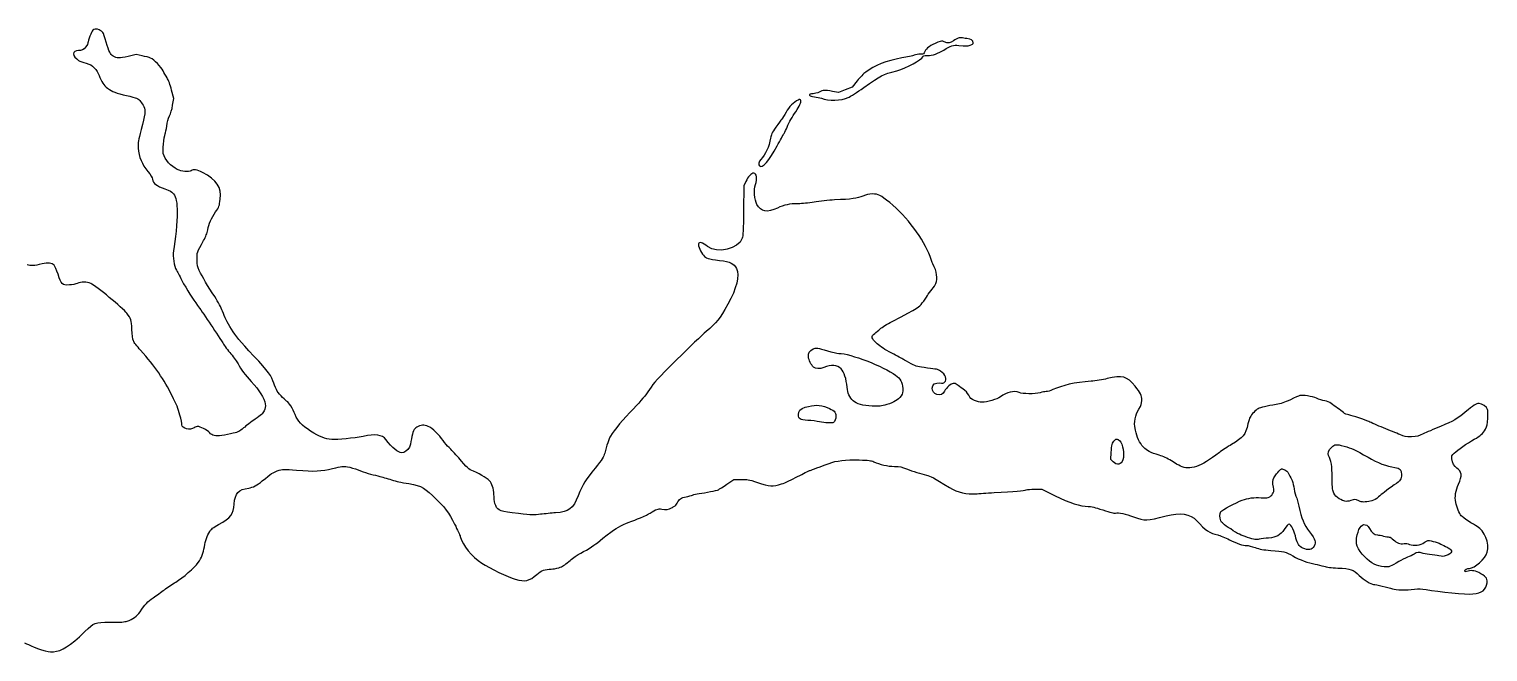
# Model space of a CAD drawing. Header units: millimetres. Extents: x -125 to 844, y -974 to -28.
# Drawn here: x 290 to 844, y -265 to -28 of the extents above; entities that cross this region are included whole.
import ezdxf

# ---------------------------------------------------------------- set-up
doc = ezdxf.new("R2010")
doc.units = ezdxf.units.MM
doc.layers.get('0').update_dxf_attribs({"linetype": 'CONTINUOUS'})

msp = doc.modelspace()

# ---------------------------------------------------------------- linework, layer by layer
for p, q in [((330.23, -37.76), (327.18, -38.47)), ((332.53, -38.21), (330.23, -37.76)), ((604.18, -47.76), (602.24, -50.16)), ((344.54, -54.48), (343.72, -51.25)), ((344.12, -57.04), (344.54, -54.48)), ((597.03, -52.18), (594.76, -51.75)), ((599.65, -51.17), (597.03, -52.18)), ((602.24, -50.16), (599.65, -51.17)), ((561.15, -87.6), (561.02, -97.05)), ((561.87, -85.99), (561.15, -87.6)), ((700.54, -191.69), (700.7, -189.04)), ((701.36, -192.54), (700.54, -191.69)), ((554.7, -201.11), (557.34, -199.36)), ((557.34, -199.36), (559.99, -199.28)), ((671.64, -202.99), (674.29, -202.96)), ((674.29, -202.96), (679.32, -205.45))]:
    msp.add_line(p, q)
for points in [[(313.82, -28.5), (313.29, -28.95), (311.94, -32.41), (311.94, -33.31)], [(317.58, -29.29), (316.44, -28.07), (314.77, -27.7), (313.82, -28.5)], [(318.9, -32.97), (318.43, -31.22), (317.82, -29.58), (317.58, -29.29)], [(321.52, -38.36), (320.44, -37.7), (319.96, -36.72), (318.9, -32.97)], [(634.81, -33.07), (632.04, -34.18), (630.32, -35.4), (629.87, -36.54)], [(637.25, -32.89), (636.35, -32.46), (636.27, -32.46), (634.81, -33.07)], [(640.77, -32.52), (639.52, -33.44), (638.62, -33.55), (637.25, -32.89)], [(642.59, -31.49), (642.2, -31.59), (641.38, -32.07), (640.77, -32.52)], [(643.86, -31.38), (643.57, -31.3), (643.02, -31.35), (642.59, -31.49)], [(645.85, -31.64), (645.05, -31.56), (644.15, -31.43), (643.86, -31.38)], [(648.23, -33.23), (648.23, -32.33), (647.49, -31.83), (645.85, -31.64)], [(647.12, -34.16), (648.02, -33.89), (648.23, -33.73), (648.23, -33.23)], [(308.29, -36.22), (307.42, -36.12), (306.39, -36.83), (306.39, -37.52)], [(306.39, -37.52), (306.39, -38.13), (307.39, -39.34), (308.4, -39.95)], [(309.83, -35.98), (309.43, -36.14), (308.72, -36.25), (308.29, -36.22)], [(311.94, -33.31), (311.94, -33.97), (310.62, -35.64), (309.83, -35.98)], [(327.18, -38.47), (323.93, -39.24), (322.95, -39.21), (321.52, -38.36)], [(335.76, -39.11), (335.23, -38.87), (333.77, -38.44), (332.53, -38.21)], [(619.23, -43.87), (622.94, -42.89), (628.68, -39.79), (629.05, -38.6)], [(625.85, -37.97), (625.26, -38.15), (623.12, -38.66), (621.08, -39.03)], [(628.2, -37.57), (627.49, -37.57), (626.45, -37.76), (625.85, -37.97)], [(629.87, -36.54), (629.47, -37.54), (629.42, -37.57), (628.2, -37.57)], [(629.05, -38.6), (629.18, -38.18), (629.47, -38.1), (630.87, -38.1)], [(630.87, -38.1), (632.72, -38.1), (635.03, -37.31), (637.09, -36.01)], [(637.09, -36.01), (639.6, -34.4), (640.72, -34.05), (642.78, -34.26)], [(642.78, -34.26), (645.42, -34.53), (645.82, -34.5), (647.12, -34.16)], [(308.4, -39.95), (308.9, -40.27), (310.17, -40.77), (311.23, -41.04)], [(311.23, -41.04), (312.87, -41.46), (313.29, -41.7), (314.35, -42.78)], [(314.35, -42.78), (315.12, -43.6), (315.78, -44.64), (316.15, -45.64)], [(340.52, -43.92), (339.78, -42.49), (337.03, -39.69), (335.76, -39.11)], [(342, -46.57), (341.5, -45.77), (340.84, -44.58), (340.52, -43.92)], [(606.64, -50.32), (613.46, -45.46), (613.57, -45.4), (619.23, -43.87)], [(621.08, -39.03), (615.18, -40.14), (610.71, -41.88), (607.4, -44.4)], [(316.15, -45.64), (317.08, -48.1), (317.92, -49.4), (319.43, -50.51)], [(343.72, -51.25), (343.16, -49.16), (342.56, -47.52), (342, -46.57)], [(607.4, -44.4), (606.69, -44.95), (605.23, -46.46), (604.18, -47.76)], [(319.43, -50.51), (321.18, -51.83), (322.71, -52.44), (326.63, -53.31)], [(326.63, -53.31), (328.35, -53.68), (330.07, -54.16), (330.44, -54.37)], [(330.44, -54.37), (331.5, -54.9), (332.5, -56.09), (333.14, -57.52)], [(581.69, -55.03), (580.05, -55.8), (578.19, -57.65), (577.14, -59.66)], [(580.81, -59.5), (582.32, -57.18), (582.93, -55.85), (582.74, -55.27)], [(582.74, -55.27), (582.56, -54.72), (582.45, -54.69), (581.69, -55.03)], [(587.4, -52.65), (585.36, -52.65), (585.81, -53.66), (587.93, -53.82)], [(589.76, -51.99), (589.02, -52.36), (587.98, -52.65), (587.4, -52.65)], [(587.93, -53.82), (588.72, -53.87), (589.89, -54.13), (590.55, -54.37)], [(594.76, -51.75), (591.74, -51.2), (591.29, -51.22), (589.76, -51.99)], [(590.55, -54.37), (593.28, -55.4), (598.12, -55.27), (600.76, -54.11)], [(600.76, -54.11), (601.56, -53.76), (604.2, -52.04), (606.64, -50.32)], [(333.14, -57.52), (333.88, -59.21), (333.75, -60.38), (332.13, -66.28)], [(342.93, -61.09), (343.38, -60.17), (343.85, -58.58), (344.12, -57.04)], [(577.14, -59.66), (576.5, -60.8), (575.79, -61.99), (575.52, -62.28)], [(578.99, -62.39), (579.49, -61.62), (580.31, -60.33), (580.81, -59.5)], [(332.13, -66.28), (330.99, -70.54), (330.94, -70.91), (331.07, -73.29)], [(341.31, -67.87), (341.44, -67.52), (341.68, -66.17), (341.87, -64.9)], [(341.87, -64.9), (342.08, -63.34), (342.42, -62.07), (342.93, -61.09)], [(573.25, -65.4), (571.82, -67.47), (571.42, -68.26), (571.24, -69.48)], [(575.52, -62.28), (575.23, -62.6), (574.23, -64), (573.25, -65.4)], [(576.39, -67.73), (576.71, -67.23), (577.22, -66.12), (577.53, -65.3)], [(577.53, -65.3), (577.85, -64.45), (578.51, -63.16), (578.99, -62.39)], [(340.52, -75.41), (340.25, -74.53), (340.84, -69.11), (341.31, -67.87)], [(571.24, -69.48), (570.68, -72.81), (569.36, -75.75), (567.5, -77.66)], [(573.8, -72.42), (574.89, -70.35), (576.05, -68.24), (576.39, -67.73)], [(331.07, -73.29), (331.26, -76.62), (332.45, -79.53), (334.7, -82.23)], [(345.89, -81.47), (343.56, -80.35), (341.15, -77.6), (340.52, -75.41)], [(567.03, -80.09), (568.09, -81.15), (570.79, -78.08), (573.8, -72.42)], [(334.7, -82.23), (335.86, -83.58), (336.31, -84.38), (336.44, -85.17)], [(351.13, -81.91), (350.33, -82.47), (347.48, -82.23), (345.89, -81.47)], [(355.52, -82.58), (353.3, -81.41), (352.11, -81.23), (351.13, -81.91)], [(362.19, -92.76), (362.72, -88.19), (360.89, -85.38), (355.52, -82.58)], [(564.91, -82.81), (564.04, -82.81), (562.64, -84.3), (561.87, -85.99)], [(565.52, -87.15), (566.26, -84.98), (565.94, -82.81), (564.91, -82.81)], [(567.5, -77.66), (566.71, -78.5), (566.5, -79.56), (567.03, -80.09)], [(336.44, -85.17), (336.68, -86.68), (338.08, -87.74), (341.15, -88.77)], [(566.08, -94.69), (565.12, -92.9), (564.83, -89.16), (565.52, -87.15)], [(341.15, -88.77), (343.24, -89.48), (343.67, -89.72), (344.38, -90.67)], [(344.38, -90.67), (345.49, -92.13), (345.81, -93.74), (345.81, -97.98)], [(360.44, -97.55), (361.82, -95.57), (361.87, -95.41), (362.19, -92.76)], [(587.8, -93.82), (585.76, -94.17), (583.06, -94.46), (581.82, -94.46)], [(595.6, -93), (593.35, -93.11), (589.89, -93.45), (587.8, -93.82)], [(606.29, -91.55), (604.2, -92.45), (602.11, -92.74), (595.6, -93)], [(610, -90.75), (608.54, -90.78), (607.75, -90.94), (606.29, -91.55)], [(616.56, -94.03), (612.93, -91.12), (612.22, -90.75), (610, -90.75)], [(631.83, -114.56), (629.55, -108.03), (622.96, -99.19), (616.56, -94.03)], [(345.81, -97.98), (345.81, -101.18), (345.15, -108.32), (344.46, -112.37)], [(357.45, -104.38), (357.85, -102.13), (358.83, -99.93), (360.44, -97.55)], [(561.02, -97.05), (560.92, -104.33), (560.78, -106.73), (560.49, -107.58)], [(573.88, -96.1), (569.99, -97.98), (567.64, -97.55), (566.08, -94.69)], [(581.82, -94.46), (578.46, -94.46), (576.42, -94.88), (573.88, -96.1)], [(355.86, -108.48), (356.76, -106.89), (357.24, -105.7), (357.45, -104.38)], [(353.38, -115.65), (353.35, -112.87), (353.3, -113.06), (355.86, -108.48)], [(543.88, -109.67), (543.64, -110.33), (544.75, -112.95), (545.76, -114.06)], [(547.32, -110.73), (545.31, -109.19), (544.2, -108.85), (543.88, -109.67)], [(560.49, -107.58), (559.04, -111.71), (551.1, -113.61), (547.32, -110.73)], [(344.46, -112.37), (344.09, -114.54), (344.62, -118.14), (345.55, -119.72)], [(354.22, -119.88), (353.46, -118.32), (353.38, -117.92), (353.38, -115.65)], [(545.76, -114.06), (546.84, -115.25), (547.37, -115.44), (551.87, -116.02)], [(551.87, -116.02), (556.1, -116.55), (557.29, -117.13), (558.3, -119.12)], [(632.96, -117.34), (632.67, -116.76), (632.14, -115.52), (631.83, -114.56)], [(294.51, -117.34), (291.49, -118.06), (290.09, -118.11), (288.82, -117.63)], [(299.11, -117.85), (298.21, -116.95), (296.84, -116.79), (294.51, -117.34)], [(300.57, -121.21), (300.06, -119.54), (299.48, -118.22), (299.11, -117.85)], [(302.21, -124.72), (301.57, -124.14), (301.2, -123.32), (300.57, -121.21)], [(345.55, -119.72), (345.81, -120.15), (346.71, -121.81), (347.53, -123.43)], [(360.1, -129.78), (357.51, -125.84), (355.41, -122.32), (354.22, -119.88)], [(558.3, -119.12), (559.57, -121.63), (558.35, -126.74), (555.04, -132.66)], [(634.07, -124.78), (634.84, -122.95), (634.44, -120.28), (632.96, -117.34)], [(304.93, -125.33), (303.11, -125.47), (303, -125.44), (302.21, -124.72)], [(307.87, -124.75), (307.29, -124.99), (305.96, -125.25), (304.93, -125.33)], [(313, -124.8), (311.55, -124.12), (309.35, -124.12), (307.87, -124.75)], [(326.71, -136.1), (325.2, -134.09), (315.04, -125.73), (313, -124.8)], [(347.53, -123.43), (349.59, -127.32), (351.6, -130.55), (353.62, -133.16)], [(630.82, -129.38), (631.19, -128.72), (632.01, -127.63), (632.59, -126.95)], [(632.59, -126.95), (633.2, -126.29), (633.86, -125.31), (634.07, -124.78)], [(363.06, -135.25), (362.61, -134.01), (361.47, -131.89), (360.1, -129.78)], [(555.04, -132.66), (551.82, -138.4), (550.97, -139.49), (546.76, -143.09)], [(617.43, -139.22), (627.88, -133.69), (627.54, -133.88), (628.89, -132.19)], [(628.89, -132.19), (629.58, -131.29), (630.45, -130.04), (630.82, -129.38)], [(328.64, -142.21), (328.45, -138.54), (328.35, -138.24), (326.71, -136.1)], [(353.62, -133.16), (355.1, -135.12), (360.49, -143.19), (363.14, -147.4)], [(366.47, -142.16), (364.78, -139.41), (363.93, -137.69), (363.06, -135.25)], [(329.19, -146.61), (328.96, -146.02), (328.74, -144.36), (328.64, -142.21)], [(374.99, -152.37), (369.38, -146.37), (368.19, -144.91), (366.47, -142.16)], [(546.76, -143.09), (545.31, -144.33), (540.33, -149.12), (535.7, -153.7)], [(611.72, -147.66), (609.47, -145.63), (609.31, -144.91), (610.84, -143.75)], [(610.84, -143.75), (611.37, -143.35), (612.3, -142.56), (612.91, -142.03)], [(612.91, -142.03), (613.52, -141.47), (615.55, -140.23), (617.43, -139.22)], [(331.87, -150.1), (330.62, -148.7), (329.43, -147.13), (329.19, -146.61)], [(363.14, -147.4), (363.72, -148.33), (365.12, -150.2), (366.26, -151.55)], [(587.43, -149.65), (588.51, -149.12), (589.12, -149.2), (592.93, -150.39)], [(617.27, -151.26), (614.6, -149.86), (613.07, -148.88), (611.72, -147.66)], [(343.93, -167.45), (340.84, -161.21), (337.48, -156.42), (331.87, -150.1)], [(366.26, -151.55), (367.4, -152.93), (368.62, -154.6), (368.96, -155.28)], [(382.56, -162.67), (381.79, -160.1), (380.37, -158.14), (374.99, -152.37)], [(535.7, -153.7), (528.11, -161.21), (527.05, -162.37), (525.25, -165.1)], [(585.63, -152.61), (585.44, -151.29), (586, -150.39), (587.43, -149.65)], [(587.56, -156.53), (586.66, -155.68), (585.81, -153.99), (585.63, -152.61)], [(592.93, -150.39), (594.6, -150.89), (596.53, -151.34), (597.22, -151.34)], [(597.22, -151.34), (601.42, -151.37), (614.23, -156.29), (618.75, -159.62)], [(621.72, -153.67), (621.32, -153.41), (619.31, -152.29), (617.27, -151.26)], [(624.68, -155.31), (623.44, -154.7), (622.11, -153.96), (621.72, -153.67)], [(368.96, -155.28), (370.13, -157.53), (371.61, -159.54), (373.99, -162.08)], [(591.45, -156.77), (589.97, -157.37), (588.38, -157.29), (587.56, -156.53)], [(598.12, -157.27), (596.58, -155.73), (594.31, -155.58), (591.45, -156.77)], [(600.34, -164.2), (600.08, -161.18), (599.18, -158.33), (598.12, -157.27)], [(618.75, -159.62), (620.69, -161.05), (621.32, -162.19), (621.45, -164.65)], [(630.85, -156.92), (627.19, -156.47), (626.77, -156.37), (624.68, -155.31)], [(635.82, -158.06), (634.92, -157.48), (634.18, -157.29), (630.85, -156.92)], [(637.38, -162.32), (638.47, -161.34), (637.73, -159.33), (635.82, -158.06)], [(709.72, -163.8), (706.65, -160.05), (704.8, -159.57), (699.14, -160.95)], [(373.99, -162.08), (376.98, -165.23), (379.02, -168.51), (379.28, -170.55)], [(383.86, -165.66), (383.43, -164.99), (382.85, -163.64), (382.56, -162.67)], [(387.64, -169.6), (387.22, -169.6), (384.7, -166.95), (383.86, -165.66)], [(525.25, -165.1), (523.77, -167.38), (522.21, -169.23), (519.14, -172.38)], [(602.67, -169.41), (601.19, -168.01), (600.52, -166.53), (600.34, -164.2)], [(621.45, -164.65), (621.56, -166.26), (621.51, -166.53), (620.82, -167.51)], [(632.62, -164.52), (632.62, -163.19), (633.86, -162.4), (635.61, -162.61)], [(634.47, -166.98), (633.36, -166.66), (632.62, -165.66), (632.62, -164.52)], [(637.35, -165.71), (636.67, -167.03), (635.85, -167.4), (634.47, -166.98)], [(635.61, -162.61), (636.61, -162.75), (636.98, -162.69), (637.38, -162.32)], [(638.94, -163.7), (638.36, -164.25), (637.65, -165.15), (637.35, -165.71)], [(642.14, -163.27), (641.11, -162.45), (640.19, -162.59), (638.94, -163.7)], [(644.34, -164.86), (643.49, -164.28), (642.51, -163.57), (642.14, -163.27)], [(646.54, -167.24), (646.03, -166.29), (645.42, -165.63), (644.34, -164.86)], [(665.69, -166.26), (663.63, -165.44), (661.17, -166), (658.57, -167.9)], [(675.96, -165.89), (675.48, -165.89), (674.42, -166.08), (673.63, -166.29)], [(678.47, -165.13), (677.57, -165.55), (676.43, -165.89), (675.96, -165.89)], [(693.05, -161.93), (686.91, -162.43), (681.94, -163.51), (678.47, -165.13)], [(699.14, -160.95), (697.49, -161.34), (694.77, -161.79), (693.05, -161.93)], [(712.26, -169.25), (712.26, -167.24), (711.89, -166.45), (709.72, -163.8)], [(346.87, -174.78), (346.29, -172.46), (345.57, -170.74), (343.93, -167.45)], [(379.28, -170.55), (379.41, -171.77), (379.36, -172.22), (378.83, -173.25)], [(390.68, -174.63), (389.86, -172.59), (388.04, -169.6), (387.64, -169.6)], [(584.41, -171.85), (587.96, -170.79), (589.81, -170.81), (592.77, -171.95)], [(609.89, -171.37), (606.32, -171.21), (603.86, -170.55), (602.67, -169.41)], [(615.42, -170.81), (613.2, -171.45), (612.67, -171.5), (609.89, -171.37)], [(620.82, -167.51), (619.73, -169.07), (618.23, -169.99), (615.42, -170.81)], [(648.71, -169.25), (647.44, -168.7), (647.09, -168.38), (646.54, -167.24)], [(651.67, -169.94), (650.64, -169.94), (649.74, -169.73), (648.71, -169.25)], [(658.57, -167.9), (657.33, -168.8), (653.44, -169.94), (651.67, -169.94)], [(673.63, -166.29), (671.59, -166.85), (667.07, -166.82), (665.69, -166.26)], [(711.2, -172.51), (712.1, -171), (712.26, -170.55), (712.26, -169.25)], [(763.3, -170.79), (760.02, -171.34), (757.26, -171.98), (756.44, -172.4)], [(768.72, -168.96), (766.45, -170.07), (765.23, -170.47), (763.3, -170.79)], [(772.35, -167.4), (771.97, -167.48), (770.33, -168.2), (768.72, -168.96)], [(778.7, -168.41), (776.92, -167.67), (773.48, -167.11), (772.35, -167.4)], [(781.79, -169.36), (781, -169.23), (779.59, -168.8), (778.7, -168.41)], [(784.2, -170.39), (783.56, -169.84), (782.82, -169.52), (781.79, -169.36)], [(786.61, -172.16), (785.81, -171.64), (784.73, -170.84), (784.2, -170.39)], [(840.4, -170.39), (839.36, -170.39), (838.31, -171.05), (835.16, -173.7)], [(843.65, -172.64), (843.41, -171.69), (841.51, -170.39), (840.4, -170.39)], [(347.66, -178.49), (347.66, -178.12), (347.32, -176.48), (346.87, -174.78)], [(375.52, -176.34), (374.04, -177.35), (372.06, -178.86), (371.08, -179.68)], [(378.83, -173.25), (378.33, -174.28), (377.75, -174.84), (375.52, -176.34)], [(396.5, -180.87), (393.14, -178.73), (391.72, -177.19), (390.68, -174.63)], [(519.14, -172.38), (515.38, -176.24), (511.86, -180.47), (510.46, -182.83)], [(581.82, -174.65), (581.82, -173.2), (582.59, -172.38), (584.41, -171.85)], [(585.42, -176.82), (582.35, -176.64), (581.82, -176.32), (581.82, -174.65)], [(589.89, -177.4), (588.86, -177.16), (586.85, -176.9), (585.42, -176.82)], [(592.77, -171.95), (595.23, -172.88), (596.11, -173.73), (596.11, -175.15)], [(596.11, -175.15), (596.11, -176.27), (595.74, -177.24), (595.21, -177.59)], [(709.88, -180.5), (709.45, -178.36), (709.43, -177.93), (709.77, -176.19)], [(709.77, -176.19), (710.01, -174.86), (710.46, -173.73), (711.2, -172.51)], [(753.45, -175.58), (753.22, -176.03), (752.85, -177.19), (752.63, -178.17)], [(756.44, -172.4), (755.57, -172.83), (753.96, -174.55), (753.45, -175.58)], [(788.91, -173.86), (788.43, -173.46), (787.4, -172.72), (786.61, -172.16)], [(790.89, -174.76), (790.26, -174.65), (789.36, -174.25), (788.91, -173.86)], [(798.54, -177.27), (796.87, -176.45), (792.61, -175.05), (790.89, -174.76)], [(804.1, -179.68), (801.85, -178.75), (799.33, -177.69), (798.54, -177.27)], [(835.16, -173.7), (832.01, -176.34), (830.77, -177.09), (825.74, -179.12)], [(842.83, -180.13), (843.52, -178.88), (843.62, -178.41), (843.7, -176.03)], [(843.7, -176.03), (843.76, -174.52), (843.73, -173.01), (843.65, -172.64)], [(352.29, -179.65), (350.71, -180.71), (347.66, -179.94), (347.66, -178.49)], [(353.7, -179.12), (353.35, -179.12), (352.74, -179.36), (352.29, -179.65)], [(358.09, -181.48), (357.19, -180.53), (354.57, -179.12), (353.7, -179.12)], [(362.8, -182.56), (360.2, -182.91), (359.25, -182.69), (358.09, -181.48)], [(367.16, -181.72), (365.97, -182.01), (364.01, -182.4), (362.8, -182.56)], [(371.08, -179.68), (369.54, -181), (369.04, -181.24), (367.16, -181.72)], [(404.55, -184.07), (401.88, -183.86), (400.08, -183.14), (396.5, -180.87)], [(425.11, -184.07), (423.76, -182.3), (421.08, -181.93), (416.45, -182.91)], [(436.91, -179.39), (435.77, -180.08), (435.35, -180.98), (434.84, -183.89)], [(441.17, -179.1), (439.74, -178.46), (438.26, -178.57), (436.91, -179.39)], [(446.85, -184.52), (445.48, -182.4), (442.73, -179.78), (441.17, -179.1)], [(510.46, -182.83), (509.93, -183.73), (508.93, -186.61), (508.24, -189.26)], [(595.21, -177.59), (594.7, -177.93), (591.82, -177.83), (589.89, -177.4)], [(712.89, -186.98), (711.36, -185.26), (710.49, -183.38), (709.88, -180.5)], [(752.63, -178.17), (751.68, -182.24), (750.7, -183.46), (746.36, -186)], [(810.26, -182.22), (809.1, -181.72), (806.34, -180.58), (804.1, -179.68)], [(814.76, -183.04), (812.48, -183.14), (812.22, -183.09), (810.26, -182.22)], [(819.18, -181.98), (817.38, -182.85), (816.9, -182.96), (814.76, -183.04)], [(825.74, -179.12), (823.22, -180.15), (820.26, -181.45), (819.18, -181.98)], [(838.57, -184.02), (840.98, -182.67), (841.9, -181.85), (842.83, -180.13)], [(416.45, -182.91), (412.88, -183.65), (406.82, -184.23), (404.55, -184.07)], [(431.14, -189.18), (429.82, -189.18), (427.57, -187.27), (425.11, -184.07)], [(434.05, -187.06), (433.44, -188.22), (432.14, -189.18), (431.14, -189.18)], [(434.84, -183.89), (434.6, -185.23), (434.23, -186.69), (434.05, -187.06)], [(449.13, -187.14), (448.47, -186.58), (447.44, -185.39), (446.85, -184.52)], [(452.81, -191.11), (451.46, -189.49), (449.79, -187.72), (449.13, -187.14)], [(700.7, -189.04), (700.85, -186.16), (701.09, -185.26), (701.94, -184.41)], [(701.94, -184.41), (702.65, -183.7), (703.05, -183.75), (703.9, -184.57)], [(703.9, -184.57), (705.17, -185.87), (705.78, -189.47), (705.11, -191.88)], [(718.9, -190.08), (715.49, -189.07), (714.19, -188.41), (712.89, -186.98)], [(746.36, -186), (744.99, -186.8), (742.92, -188.17), (741.76, -189.04)], [(783.27, -190.18), (782.8, -189.26), (783.14, -188.33), (784.44, -186.98)], [(784.44, -186.98), (785.57, -185.82), (785.92, -185.79), (789.17, -186.66)], [(789.17, -186.66), (791.87, -187.38), (793.19, -187.99), (798.22, -190.87)], [(831, -189.23), (832.19, -188.04), (835.79, -185.58), (838.57, -184.02)], [(458.39, -196.19), (456.49, -195.37), (455.98, -194.92), (452.81, -191.11)], [(508.24, -189.26), (507.87, -190.76), (507.34, -191.58), (504.59, -195)], [(586.05, -195.92), (586.66, -195.74), (588.01, -195.24), (593.46, -193.17)], [(593.46, -193.17), (596.16, -192.14), (599.78, -191.74), (604.97, -191.88)], [(604.97, -191.88), (608.59, -191.96), (609.39, -192.06), (610.47, -192.54)], [(610.47, -192.54), (612.78, -193.6), (615.69, -194.26), (618.3, -194.34)], [(705.11, -191.88), (704.61, -193.68), (702.71, -193.99), (701.36, -192.54)], [(723.53, -192.25), (721.92, -191.24), (720.41, -190.53), (718.9, -190.08)], [(726.94, -194.2), (726.36, -193.97), (724.83, -193.07), (723.53, -192.25)], [(741.76, -189.04), (734.46, -194.57), (730.7, -195.9), (726.94, -194.2)], [(784.6, -198.7), (784.57, -194.02), (784.28, -192.11), (783.27, -190.18)], [(798.22, -190.87), (801.79, -192.93), (805.42, -194.31), (808.38, -194.71)], [(830.05, -191.4), (829.95, -190.39), (830.02, -190.21), (831, -189.23)], [(831.96, -194.97), (830.98, -194.39), (830.24, -192.96), (830.05, -191.4)], [(378.17, -199.84), (381.58, -197.01), (382.27, -196.56), (383.86, -196.03)], [(383.86, -196.03), (385.87, -195.37), (386.45, -195.34), (391.19, -195.74)], [(391.19, -195.74), (397.93, -196.32), (400.61, -196.19), (404.89, -195.1)], [(404.89, -195.1), (408.46, -194.2), (408.73, -194.18), (410.5, -194.47)], [(410.5, -194.47), (411.51, -194.63), (413.36, -195.16), (414.6, -195.66)], [(414.6, -195.66), (417.06, -196.64), (419.71, -197.43), (422.04, -197.91)], [(422.04, -197.91), (422.88, -198.07), (424.92, -198.68), (426.59, -199.23)], [(426.59, -199.23), (428.28, -199.79), (430.64, -200.4), (431.85, -200.55)], [(464.85, -200.24), (464.08, -199.18), (461.35, -197.46), (458.39, -196.19)], [(504.59, -195), (501.07, -199.34), (500.01, -201.08), (498.21, -205.45)], [(559.99, -199.28), (562.56, -199.2), (562.77, -199.23), (566.34, -200.42)], [(575.47, -200.95), (576.71, -200.55), (579.44, -199.31), (581.55, -198.17)], [(581.55, -198.17), (583.67, -197.06), (585.68, -196.03), (586.05, -195.92)], [(618.3, -194.34), (620.45, -194.39), (621.19, -194.52), (622.96, -195.26)], [(622.96, -195.26), (625.34, -196.22), (628.33, -197.14), (630.5, -197.64)], [(630.5, -197.64), (631.85, -197.93), (633.2, -198.68), (639.18, -202.3)], [(762.32, -202.27), (761.87, -200.63), (761.92, -199.47), (762.45, -198.7)], [(762.45, -198.7), (763.98, -196.43), (764.99, -195.26), (765.33, -195.26)], [(765.33, -195.26), (765.55, -195.26), (766.13, -195.42), (766.6, -195.63)], [(766.6, -195.63), (767.13, -195.84), (767.66, -196.37), (768.01, -197.01)], [(768.01, -197.01), (768.3, -197.59), (768.8, -198.54), (769.12, -199.13)], [(769.12, -199.13), (769.43, -199.73), (769.83, -201.06), (769.99, -202.04)], [(785.26, -204.55), (784.7, -203.41), (784.65, -202.99), (784.6, -198.7)], [(810.95, -197.48), (810.95, -199.2), (810.6, -199.68), (808.22, -201.37)], [(808.38, -194.71), (810.42, -194.97), (810.95, -195.55), (810.95, -197.48)], [(832.59, -201.06), (834.1, -197.91), (833.91, -196.22), (831.96, -194.97)], [(367.51, -208.62), (367.82, -204.52), (369.09, -203.12), (373.01, -202.56)], [(373.01, -202.56), (374.52, -202.35), (376.26, -201.43), (378.17, -199.84)], [(431.85, -200.55), (437.86, -201.37), (439.23, -201.98), (442.83, -205.42)], [(466.2, -205.82), (466.2, -203.65), (465.64, -201.37), (464.85, -200.24)], [(541.66, -205.21), (542.13, -205), (543.24, -204.76), (544.12, -204.66)], [(544.12, -204.66), (546.55, -204.36), (550.84, -203.49), (551.47, -203.17)], [(551.47, -203.17), (551.79, -202.99), (553.24, -202.06), (554.7, -201.11)], [(566.34, -200.42), (570.81, -201.93), (572.14, -202.01), (575.47, -200.95)], [(639.18, -202.3), (642.51, -204.31), (645.8, -205.1), (649.29, -204.73)], [(649.29, -204.73), (650.37, -204.63), (653.47, -204.42), (656.17, -204.26)], [(656.17, -204.26), (663.97, -203.83), (667.62, -203.54), (668.34, -203.25)], [(668.34, -203.25), (668.71, -203.12), (670.19, -202.99), (671.64, -202.99)], [(760.89, -205.85), (761.37, -205.55), (761.95, -204.89), (762.19, -204.39)], [(762.19, -204.39), (762.58, -203.6), (762.58, -203.28), (762.32, -202.27)], [(769.99, -202.04), (770.12, -203.04), (770.55, -204.63), (770.86, -205.58)], [(787.24, -206.59), (786.26, -206), (785.71, -205.42), (785.26, -204.55)], [(808.22, -201.37), (804.86, -203.7), (803.54, -204.73), (802.24, -205.93)], [(831.56, -208.04), (831.11, -205.9), (831.51, -203.36), (832.59, -201.06)], [(361.58, -216.43), (366.21, -213.86), (367.19, -212.57), (367.51, -208.62)], [(442.83, -205.42), (447.73, -210.08), (449.13, -211.9), (451.25, -216.3)], [(466.86, -209.23), (466.35, -208.12), (466.2, -207.41), (466.2, -205.82)], [(475.46, -212.25), (468.5, -211.48), (467.78, -211.24), (466.86, -209.23)], [(498.21, -205.45), (496.15, -210.56), (494.74, -211.61), (489.61, -211.98)], [(525.46, -212.09), (527.74, -210.58), (528.61, -210.29), (529.91, -210.56)], [(529.91, -210.56), (531.39, -210.87), (532.77, -210.69), (533.66, -210.08)], [(533.66, -210.08), (534.04, -209.84), (534.54, -209.55), (534.78, -209.47)], [(534.78, -209.47), (535.01, -209.39), (535.46, -208.86), (535.75, -208.31)], [(535.75, -208.31), (536.55, -206.75), (537.32, -206.19), (539.14, -205.85)], [(539.14, -205.85), (540.04, -205.69), (541.18, -205.4), (541.66, -205.21)], [(679.32, -205.45), (684.82, -208.15), (689.08, -209.55), (691.94, -209.55)], [(691.94, -209.55), (693.05, -209.55), (694.5, -209.89), (697.44, -210.87)], [(742.29, -211.48), (742.71, -210.9), (748.08, -208.04), (750.41, -207.2)], [(750.41, -207.2), (752.66, -206.35), (755.02, -206.06), (757.63, -206.22)], [(757.63, -206.22), (759.75, -206.38), (760.12, -206.32), (760.89, -205.85)], [(770.86, -205.58), (771.21, -206.53), (771.68, -208.25), (771.92, -209.42)], [(771.92, -209.42), (772.95, -214.23), (773.8, -216.24), (776.05, -219.23)], [(791.66, -207.3), (789.83, -207.86), (789.15, -207.72), (787.24, -206.59)], [(794.7, -207.41), (793.25, -206.82), (793.22, -206.82), (791.66, -207.3)], [(799.62, -207.41), (796.58, -208.04), (796.21, -208.04), (794.7, -207.41)], [(802.24, -205.93), (801.29, -206.8), (800.66, -207.17), (799.62, -207.41)], [(833.65, -213.07), (832.93, -212.28), (831.93, -209.84), (831.56, -208.04)], [(483.92, -212.54), (481.38, -212.86), (480.67, -212.83), (475.46, -212.25)], [(489.61, -211.98), (488.02, -212.09), (485.46, -212.33), (483.92, -212.54)], [(515.36, -216.46), (516.97, -215.71), (518.42, -215.11), (518.56, -215.11)], [(518.56, -215.11), (519.03, -215.11), (524.56, -212.7), (525.46, -212.09)], [(697.44, -210.87), (700.41, -211.88), (701.65, -212.17), (702.31, -212.06)], [(702.31, -212.06), (703.55, -211.83), (706.04, -212.35), (709.14, -213.49)], [(709.14, -213.49), (713.55, -215.16), (714.06, -215.13), (721.52, -213.12)], [(721.52, -213.12), (726.84, -211.67), (730.7, -212.28), (733.13, -214.95)], [(733.13, -214.95), (736.47, -218.63), (738.19, -219.79), (741.12, -220.37)], [(742.26, -214.97), (741.79, -213.81), (741.79, -212.2), (742.29, -211.48)], [(746.05, -218.12), (743.4, -216.38), (742.55, -215.66), (742.26, -214.97)], [(839.73, -217.2), (838.31, -216.48), (834.18, -213.68), (833.65, -213.07)], [(356.16, -224.84), (356.5, -222.57), (357.16, -220.69), (358.19, -219.08)], [(358.19, -219.08), (358.8, -218.12), (359.46, -217.59), (361.58, -216.43)], [(451.25, -216.3), (452.31, -218.47), (453.26, -220.56), (453.36, -220.93)], [(453.36, -220.93), (454.47, -224.58), (457.7, -228.57), (461.54, -231.09)], [(505.49, -223.33), (511.57, -218.36), (512.45, -217.75), (515.36, -216.46)], [(741.12, -220.37), (741.94, -220.56), (743.98, -221.38), (745.62, -222.22)], [(752.42, -221.32), (749.86, -220.53), (748.93, -220.05), (746.05, -218.12)], [(756.92, -222.01), (755.52, -222.25), (755.15, -222.2), (752.42, -221.32)], [(760.41, -221.56), (759.33, -221.67), (757.74, -221.85), (756.92, -222.01)], [(766.42, -218.25), (764.8, -220.61), (763.53, -221.3), (760.41, -221.56)], [(768.22, -216.3), (767.93, -216.3), (767.24, -217.04), (766.42, -218.25)], [(770.86, -221.56), (770.39, -219.26), (768.88, -216.3), (768.22, -216.3)], [(773.46, -225.4), (771.97, -224.68), (771.34, -223.76), (770.86, -221.56)], [(776.05, -219.23), (778.3, -222.25), (778.56, -223.04), (777.74, -224.63)], [(797.08, -228.79), (793.99, -225.69), (793.3, -223.76), (794.12, -220.37)], [(794.12, -220.37), (794.89, -217.2), (796.18, -215.87), (797.75, -216.69)], [(797.75, -216.69), (798.01, -216.85), (798.49, -217.43), (798.78, -217.99)], [(798.78, -217.99), (799.49, -219.39), (800.74, -220.4), (801.79, -220.4)], [(801.79, -220.4), (802.24, -220.4), (803.33, -220.58), (804.15, -220.79)], [(804.15, -220.79), (804.99, -221.01), (805.95, -221.19), (806.26, -221.19)], [(806.26, -221.19), (806.64, -221.19), (807.3, -221.64), (807.91, -222.25)], [(843.52, -226.91), (844.42, -223.63), (842.46, -218.6), (839.73, -217.2)], [(353.8, -230.88), (355.12, -229), (355.76, -227.36), (356.16, -224.84)], [(498.18, -227.86), (500.83, -226.48), (504.14, -224.45), (505.49, -223.33)], [(745.62, -222.22), (748.51, -223.71), (750.54, -224.37), (752.24, -224.37)], [(752.24, -224.37), (752.66, -224.37), (754.04, -224.74), (755.33, -225.16)], [(755.33, -225.16), (757.18, -225.82), (758.35, -226.03), (761.34, -226.25)], [(761.34, -226.25), (766.18, -226.59), (766.97, -226.8), (769.67, -228.36)], [(777.74, -224.63), (777, -226.09), (775.44, -226.35), (773.46, -225.4)], [(807.91, -222.25), (809.1, -223.47), (810.42, -223.92), (811.93, -223.68)], [(811.93, -223.68), (812.61, -223.57), (813.3, -223.68), (814.02, -223.97)], [(814.02, -223.97), (815.6, -224.63), (818.3, -224.29), (819.57, -223.28)], [(818.78, -227.28), (817.64, -226.85), (816.85, -226.96), (815.76, -227.65)], [(819.57, -223.28), (820.1, -222.86), (820.76, -222.51), (821, -222.51)], [(821, -222.51), (822.17, -222.51), (825.24, -223.41), (826.43, -224.1)], [(826.43, -224.1), (827.17, -224.53), (828.2, -225.05), (828.73, -225.29)], [(828.73, -225.29), (830.58, -226.14), (830.24, -227.54), (827.96, -228.26)], [(836.74, -233.1), (838.76, -233.1), (842.86, -229.37), (843.52, -226.91)], [(345.28, -238.28), (348.11, -236.62), (352.37, -232.91), (353.8, -230.88)], [(461.54, -231.09), (464.61, -233.1), (471.49, -236.41), (474.27, -237.2)], [(490.8, -232.83), (492.28, -232.38), (492.95, -231.99), (494.64, -230.48)], [(494.64, -230.48), (495.78, -229.45), (497.36, -228.28), (498.18, -227.86)], [(769.67, -228.36), (772.24, -229.84), (775.6, -231.09), (778.14, -231.48)], [(778.14, -231.48), (779.09, -231.64), (780.57, -232.01), (781.45, -232.28)], [(781.45, -232.28), (782.53, -232.62), (784.3, -232.83), (786.74, -232.97)], [(804.31, -232.52), (801.66, -232.3), (799.44, -231.17), (797.08, -228.79)], [(809.97, -230.48), (806.71, -232.49), (806.24, -232.65), (804.31, -232.52)], [(813.2, -228.89), (812.32, -229.21), (810.87, -229.92), (809.97, -230.48)], [(815.76, -227.65), (815.23, -228.02), (814.07, -228.57), (813.2, -228.89)], [(821.64, -227.81), (820.45, -227.67), (819.18, -227.44), (818.78, -227.28)], [(825.18, -228.36), (824.42, -228.2), (822.83, -227.94), (821.64, -227.81)], [(827.96, -228.26), (826.82, -228.6), (826.37, -228.63), (825.18, -228.36)], [(474.27, -237.2), (478.02, -238.31), (479.56, -237.97), (482.52, -235.37)], [(482.52, -235.37), (484.24, -233.87), (485.62, -233.36), (487.94, -233.36)], [(487.94, -233.36), (488.53, -233.36), (489.82, -233.12), (490.8, -232.83)], [(786.74, -232.97), (791.69, -233.2), (792.61, -233.52), (794.86, -235.74)], [(794.86, -235.74), (796.69, -237.54), (799.31, -239.18), (800.36, -239.18)], [(835.03, -234.08), (835.03, -233.55), (835.82, -233.1), (836.74, -233.1)], [(835.63, -234.29), (835.18, -234.45), (835.03, -234.37), (835.03, -234.08)], [(840.32, -234.71), (838.44, -233.84), (837.3, -233.73), (835.63, -234.29)], [(842.88, -236.38), (842.51, -235.93), (841.35, -235.19), (840.32, -234.71)], [(843.44, -238.55), (843.54, -237.36), (843.47, -237.07), (842.88, -236.38)], [(336.74, -244.26), (337.93, -243.44), (339.83, -242.04), (340.97, -241.19)], [(340.97, -241.19), (342.11, -240.32), (344.04, -239.02), (345.28, -238.28)], [(800.36, -239.18), (801.11, -239.18), (805.92, -240.35), (807.48, -240.88)], [(807.48, -240.88), (808.86, -241.38), (812.75, -241.43), (815.84, -241.01)], [(815.84, -241.01), (817.59, -240.77), (818.38, -240.8), (820.34, -241.14)], [(820.34, -241.14), (825.21, -242.04), (835.55, -243.02), (838.09, -242.83)], [(838.09, -242.83), (841.43, -242.6), (843.23, -241.17), (843.44, -238.55)], [(331.73, -249.58), (333.67, -246.75), (334.59, -245.8), (336.74, -244.26)], [(310.75, -257.15), (314.56, -253.5), (314.25, -253.6), (320.41, -253.58)], [(320.41, -253.58), (324.41, -253.58), (325.86, -253.47), (326.89, -253.13)], [(326.89, -253.13), (328.98, -252.44), (330.57, -251.27), (331.73, -249.58)], [(298.82, -264.79), (302.05, -264.58), (305.04, -262.68), (310.75, -257.15)], [(287.84, -261.41), (288.82, -261.81), (290.09, -262.36), (290.64, -262.65)], [(290.64, -262.65), (291.23, -262.94), (292.87, -263.58), (294.32, -264.05)], [(294.32, -264.05), (296.57, -264.79), (297.18, -264.9), (298.82, -264.79)]]:
    msp.add_open_spline(points, degree=3)

doc.saveas('drawing.dxf')
